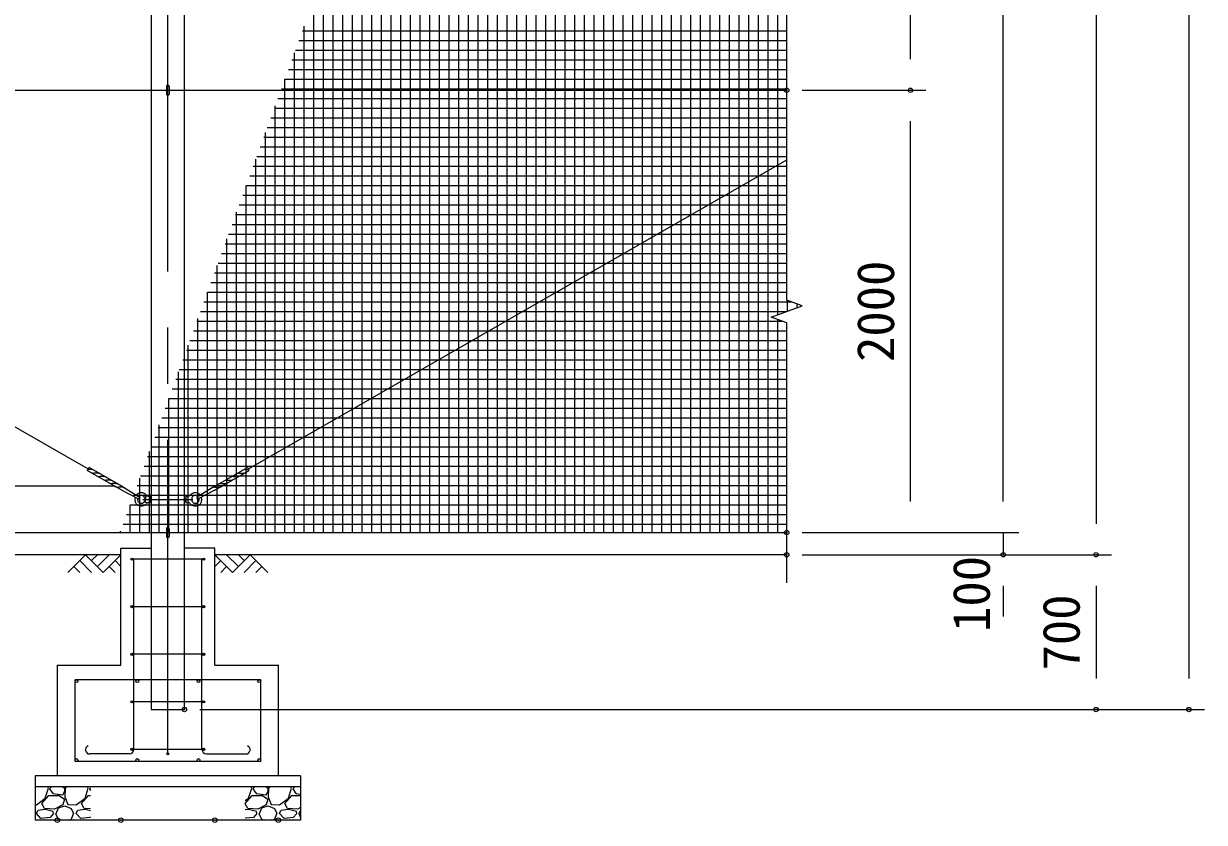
# Model space of a CAD drawing. Units: millimetres, scale not verified. Extents: x -14699 to 14701, y -10394 to 10396.
# Drawn here: x -2296 to 3047, y -2615 to 996 of the extents above; entities that cross this region are included whole.
import ezdxf
from ezdxf.enums import TextEntityAlignment as Align

# ---------------------------------------------------------------- set-up
doc = ezdxf.new("R2010")
doc.units = ezdxf.units.MM
doc.header["$LTSCALE"] = 40
doc.header["$PDMODE"] = 32
doc.header["$PDSIZE"] = 20
doc.linetypes.add('USER1', pattern=[50.8, 31.75, -6.35, 6.35, -6.35])
for name, color, linetype, lineweight in [('0-1_D-STR1', 1, 'Continuous', 25), ('0-2_D-BMK', 2, 'USER1', 13), ('0-3_D-STR3', 3, 'Continuous', 13), ('0-4_D-BGD', 7, 'Continuous', 25), ('0-5_D-STR-DIM', 7, 'Continuous', 13), ('0-8_D-STR-TXT', 7, 'Continuous', 13), ('0-9_D-STR2', 7, 'Continuous', 13), ('0-A_D-DCR-HCH', 7, 'Continuous', 13), ('0-B_D-STR4', 7, 'Continuous', 25)]:
    doc.layers.add(name, color=color, linetype=linetype, lineweight=lineweight)
doc.layers.add('0-7_Defpoints', color=8, linetype='Continuous')
doc.styles.add('ＭＳ ゴシック', font='')
doc.styles.get('ＭＳ ゴシック').set_extended_font_data('MS Gothic')

msp = doc.modelspace()

# ---------------------------------------------------------------- linework, layer by layer
at = {"layer": '0-1_D-STR1'}
msp.add_lwpolyline([(-1568.12, 4694.54), (-1718.12, 4694.54), (-1718.12, -2105.46), (-1568.12, -2105.46)], close=True, dxfattribs=at)
at = {"layer": '0-2_D-BMK'}
for p, q in [((-1643.12, -2156.46), (-1643.12, 4745.54)), ((-1755.62, -1155.46), (-1530.62, -1155.46))]:
    msp.add_line(p, q, dxfattribs=at)
at = {"layer": '0-3_D-STR3'}
for p, q in [((-10820.79, 4043.7), (-2003.81, -1017.18)), ((-1649.12, 711.54), (-1649.12, 677.54)), ((-1637.12, 711.54), (-1637.12, 677.54)), ((-10861.43, 694.54), (1156.88, 694.54)), ((-1278.2, -1017.18), (1156.88, 380.54)), ((-1843.48, -1099.99), (-1999.59, -1010.38)), ((-1438.54, -1099.99), (-1282.43, -1010.38)), ((-1851.44, -1113.86), (-2007.55, -1024.26)), ((-1990.95, -1020.36), (-2005.59, -1020.4)), ((-1963.19, -1036.29), (-1978.45, -1036.33)), ((-1935.44, -1052.22), (-1950.7, -1052.26)), ((-1907.69, -1068.15), (-1922.94, -1068.19)), ((-1430.57, -1113.86), (-1274.47, -1024.26)), ((-1374.33, -1068.15), (-1359.07, -1068.19)), ((-1346.57, -1052.22), (-1331.32, -1052.26)), ((-1318.82, -1036.29), (-1303.57, -1036.33)), ((-1291.07, -1020.36), (-1276.43, -1020.4)), ((-1879.94, -1084.08), (-1895.19, -1084.12)), ((-1852.18, -1100.01), (-1867.44, -1100.05)), ((-1851.44, -1113.86), (-1776.41, -1152.89)), ((-1843.48, -1099.99), (-1771.93, -1145.09)), ((-1438.54, -1099.99), (-1510.08, -1145.09)), ((-1430.57, -1113.86), (-1505.6, -1152.89)), ((-1429.83, -1100.01), (-1414.58, -1100.05)), ((-1402.08, -1084.08), (-1386.83, -1084.12)), ((-1743.9, -1141.96), (-1747.33, -1147.46)), ((-1747.33, -1147.46), (-1747.33, -1163.46)), ((-1743.9, -1168.96), (-1747.33, -1163.46)), ((-1720.9, -1140.46), (-1743.9, -1141.96)), ((-1743.9, -1141.96), (-1743.9, -1155.46)), ((-1743.9, -1168.96), (-1743.9, -1155.46)), ((-1720.9, -1170.46), (-1743.9, -1168.96)), ((-1720.9, -1140.46), (-1720.9, -1170.46)), ((-1720.9, -1147.46), (-1718.12, -1147.46)), ((-1720.9, -1163.46), (-1718.12, -1163.46)), ((-1568.12, -1147.46), (-1561.12, -1147.46)), ((-1568.12, -1163.46), (-1561.12, -1163.46)), ((-1561.12, -1140.46), (-1561.12, -1170.46)), ((-1561.12, -1140.46), (-1553.57, -1140.95)), ((-1561.12, -1170.46), (-1553.57, -1169.97)), ((-1534.68, -1147.46), (-1534.68, -1163.46)), ((-10861.43, -1305.46), (1156.88, -1305.46)), ((-1649.12, -1288.46), (-1649.12, -1322.46)), ((-1637.12, -1288.46), (-1637.12, -1322.46)), ((-1480.62, -1425.46), (-1805.62, -1425.46)), ((-1797.62, -2285.79), (-1797.62, -1425.46)), ((-1643.12, -2305.79), (-1643.12, -1425.46)), ((-1488.62, -2285.79), (-1488.62, -1425.46)), ((-1480.62, -1640.46), (-1805.62, -1640.46)), ((-1480.62, -1855.46), (-1805.62, -1855.46)), ((-1223.12, -1970.46), (-2063.12, -1970.46)), ((-2063.12, -2340.46), (-2063.12, -1970.46)), ((-1223.12, -2340.46), (-1223.12, -1970.46)), ((-1480.62, -2070.46), (-1805.62, -2070.46)), ((-1480.62, -2285.46), (-1805.62, -2285.46)), ((-1223.12, -2340.46), (-2063.12, -2340.46)), ((-1817.62, -2305.79), (-1998.05, -2305.79)), ((-1468.62, -2305.79), (-1288.19, -2305.79))]:
    msp.add_line(p, q, dxfattribs=at)
for centre, radius in [((-1805.62, -1425.46), 5), ((-1480.62, -1425.46), 5), ((-1805.62, -1640.46), 5), ((-1480.62, -1640.46), 5), ((-1805.62, -1855.46), 5), ((-1480.62, -1855.46), 5), ((-2056.62, -1976.96), 6.5), ((-1781.62, -1976.96), 6.5), ((-1504.62, -1976.96), 6.5), ((-1229.62, -1976.96), 6.5), ((-1805.62, -2070.46), 5), ((-1480.62, -2070.46), 5), ((-1805.62, -2285.46), 5), ((-1480.62, -2285.46), 5), ((-2056.62, -2333.96), 6.5), ((-1781.62, -2333.96), 6.5), ((-1643.12, -2305.79), 5), ((-1504.62, -2333.96), 6.5), ((-1229.62, -2333.96), 6.5)]:
    msp.add_circle(centre, radius, dxfattribs=at)
for centre, radius, start, end in [((-1643.12, 711.54), 6, 0, 180), ((-1643.12, 677.54), 6, 180, 0), ((-1905.75, -1073.47), 113.07, 146.08778, 154.20164), ((-1376.27, -1073.47), 113.07, 25.79836, 33.91222), ((-1978.52, -1006.33), 30, 240.14478, 270.14487), ((-1990.87, -1050.36), 30, 57.77405, 90.14486), ((-1950.77, -1022.26), 30, 240.14478, 270.14487), ((-1963.12, -1066.29), 30, 57.77405, 90.14486), ((-1923.02, -1038.19), 30, 240.14359, 270.14341), ((-1935.37, -1082.22), 30, 57.77295, 90.14486), ((-1907.61, -1098.15), 30, 57.77311, 90.14486), ((-1374.4, -1098.15), 30, 89.85514, 122.22689), ((-1346.65, -1082.22), 30, 89.85514, 122.22705), ((-1359, -1038.19), 30, 269.85659, 299.85641), ((-1318.9, -1066.29), 30, 89.85514, 122.22595), ((-1331.24, -1022.26), 30, 269.85513, 299.85522), ((-1291.16, -1050.36), 30, 89.83479, 122.20559), ((-1303.49, -1006.33), 30, 269.85513, 299.85522), ((-1895.27, -1054.12), 30, 240.14478, 270.14487), ((-1867.51, -1070.05), 30, 240.14478, 270.14487), ((-1879.86, -1114.08), 30, 57.77405, 90.14486), ((-1852.11, -1130.01), 30, 57.77295, 90.14342), ((-1429.91, -1130.01), 30, 89.85658, 122.22705), ((-1402.15, -1114.08), 30, 89.85514, 122.22595), ((-1414.5, -1070.05), 30, 269.85513, 299.85522), ((-1386.75, -1054.12), 30, 269.85513, 299.85522), ((-1762.9, -1155.46), 30, 160.09843, 319.66701), ((-1762.9, -1155.46), 30, 40.33299, 140.19046), ((-1762.9, -1155.46), 17.5, 165.58959, 332.79711), ((-1774.17, -1148.99), 4.5, 240.14276, 60.14276), ((-1762.9, -1155.46), 17.5, 27.20289, 134.69931), ((-1729.36, -1126.98), 14, 220.33299, 273.7314), ((-1729.36, -1183.94), 14, 86.2686, 139.66701), ((-1729.36, -1183.94), 14, 86.2686, 139.66701), ((-1552.66, -1126.98), 14, 266.2686, 319.66701), ((-1552.66, -1183.94), 14, 40.33299, 93.7314), ((-1519.12, -1155.46), 30, 39.80954, 139.66701), ((-1519.12, -1155.46), 30, 220.33299, 19.90157), ((-1519.12, -1155.46), 17.5, 45.30069, 152.79711), ((-1519.12, -1155.46), 17.5, 207.20289, 14.41041), ((-1507.84, -1148.99), 4.5, 119.85724, 299.85724), ((-1643.12, -1288.46), 6, 0, 180), ((-1643.12, -1322.46), 6, 180, 0), ((-1997.22, -2287.14), 18.68, 111.66589, 272.52545), ((-1817.62, -2285.79), 20, 270, 0), ((-1468.62, -2285.79), 20, 180, 270), ((-1289.01, -2287.14), 18.68, 267.47455, 68.33411)]:
    msp.add_arc(centre, radius, start, end, dxfattribs=at)
at = {"layer": '0-4_D-BGD'}
for p, q in [((-1855.62, -1405.46), (-8090.12, -1405.46)), ((1156.88, -1405.46), (-1430.62, -1405.46))]:
    msp.add_line(p, q, dxfattribs=at)
at = {"layer": '0-5_D-STR-DIM'}
for p, q in [((2976.88, 4554.54), (2976.88, -1965.46)), ((1716.88, 834.54), (1716.88, 4454.54)), ((2136.88, -1165.46), (2136.88, 4454.54)), ((2556.88, 4454.54), (2556.88, -1265.46)), ((1156.88, -254.16), (1156.88, 2593.23)), ((1226.88, 694.54), (1786.88, 694.54)), ((1226.88, 694.54), (1786.88, 694.54)), ((1716.88, -1165.46), (1716.88, 554.54)), ((1227.36, -279.81), (1156.88, -254.16)), ((1086.41, -331.11), (1227.36, -279.81)), ((1156.88, -356.77), (1086.41, -331.11)), ((1156.88, -1533.06), (1156.88, -356.77)), ((2136.88, -1165.46), (2136.88, -1025.46)), ((1226.88, -1305.46), (1786.88, -1305.46)), ((1226.88, -1305.46), (2206.88, -1305.46)), ((1226.88, -1305.46), (2206.88, -1305.46)), ((2136.88, -1305.46), (2136.88, -1405.46)), ((1226.88, -1405.46), (2206.88, -1405.46)), ((1226.88, -1405.46), (2626.88, -1405.46)), ((1226.88, -1405.46), (2626.88, -1405.46)), ((2136.88, -1545.46), (2136.88, -1685.46)), ((2556.88, -1545.46), (2556.88, -1965.46)), ((-1498.12, -2105.46), (2626.88, -2105.46)), ((-1498.12, -2105.46), (3046.88, -2105.46))]:
    msp.add_line(p, q, dxfattribs=at)
at = {"layer": '0-7_Defpoints'}
for p in [(1156.88, 694.54), (1716.88, 694.54), (1156.88, -1305.46), (1156.88, -1405.46), (2136.88, -1405.46), (2556.88, -1405.46), (-1568.12, -2105.46), (2556.88, -2105.46), (2976.88, -2105.46), (-2143.12, -2605.46), (-1855.62, -2605.46), (-1430.62, -2605.46), (-1143.12, -2605.46)]:
    msp.add_point(p, dxfattribs=at)
at = {"layer": '0-8_D-STR-TXT'}
msp.add_lwpolyline([(-3798.49, -1094.56), (-2161.54, -1094.56), (-1882.32, -1094.56)], dxfattribs=at)
at = {"layer": '0-9_D-STR2'}
for p, q in [((286.31, -1305.46), (286.31, 4590.45)), ((330.06, -1305.46), (330.06, 4594.54)), ((373.81, -1305.46), (373.81, 4594.54)), ((417.56, -1305.46), (417.56, 4594.54)), ((461.31, -1305.46), (461.31, 4594.54)), ((505.06, -1305.46), (505.06, 4594.54)), ((548.81, -1305.46), (548.81, 4594.54)), ((592.56, -1305.46), (592.56, 4594.54)), ((636.31, -1305.46), (636.31, 4594.54)), ((680.06, -1305.46), (680.06, 4594.54)), ((723.81, -1305.46), (723.81, 4594.54)), ((767.56, -1305.46), (767.56, 4594.54)), ((811.31, -1305.46), (811.31, 4594.54)), ((855.06, -1305.46), (855.06, 4594.54)), ((898.81, -1305.46), (898.81, 4594.54)), ((942.56, -1305.46), (942.56, 4594.54)), ((986.31, -1305.46), (986.31, 4594.54)), ((1030.06, -1305.46), (1030.06, 4594.54)), ((1073.81, -1305.46), (1073.81, 4594.54)), ((242.56, -1305.46), (242.56, 4470.25)), ((198.81, -1305.46), (198.81, 4350.04)), ((155.06, -1305.46), (155.06, 4229.84)), ((111.31, -1305.46), (111.31, 4109.64)), ((67.56, -1305.46), (67.56, 3989.44)), ((23.81, -1305.46), (23.81, 3869.24)), ((-19.94, -1305.46), (-19.94, 3749.03)), ((-63.69, -1305.46), (-63.69, 3628.83)), ((-107.44, -1305.46), (-107.44, 3508.63)), ((-151.19, -1305.46), (-151.19, 3388.43)), ((-194.94, -1305.46), (-194.94, 3268.22)), ((-238.69, -1305.46), (-238.69, 3148.02)), ((-282.44, -1305.46), (-282.44, 3027.82)), ((-326.19, -1305.46), (-326.19, 2907.62)), ((-369.94, -1305.46), (-369.94, 2787.42)), ((-413.69, -1305.46), (-413.69, 2667.21)), ((1117.56, -319.78), (1117.56, 2607.55)), ((-457.44, -1305.46), (-457.44, 2547.01)), ((-501.19, -1305.46), (-501.19, 2426.81)), ((-544.94, -1305.46), (-544.94, 2306.61)), ((-588.69, -1305.46), (-588.69, 2186.41)), ((-632.44, -1305.46), (-632.44, 2066.2)), ((-676.19, -1305.46), (-676.19, 1946)), ((-719.94, -1305.46), (-719.94, 1825.8)), ((-763.69, -1305.46), (-763.69, 1705.6)), ((-807.44, -1305.46), (-807.44, 1585.39)), ((-851.19, -1305.46), (-851.19, 1465.19)), ((-894.94, -1305.46), (-894.94, 1344.99)), ((-938.69, -1305.46), (-938.69, 1224.79)), ((-982.44, -1305.46), (-982.44, 1104.59)), ((-1033.88, 963.27), (1156.88, 963.27)), ((-1026.19, -1305.46), (-1026.19, 984.38)), ((-1049.8, 919.52), (1156.88, 919.52)), ((-1069.94, -1305.46), (-1069.94, 864.18)), ((-1065.72, 875.77), (1156.88, 875.77)), ((-1081.65, 832.02), (1156.88, 832.02)), ((-1097.57, 788.27), (1156.88, 788.27)), ((-1129.42, 700.77), (1156.88, 700.77)), ((-1113.69, -1305.46), (-1113.69, 743.98)), ((-1113.5, 744.52), (1156.88, 744.52)), ((-1145.34, 657.02), (1156.88, 657.02)), ((-1161.27, 613.27), (1156.88, 613.27)), ((-1157.44, -1305.46), (-1157.44, 623.78)), ((-1177.19, 569.52), (1156.88, 569.52)), ((-1209.04, 482.02), (1156.88, 482.02)), ((-1201.19, -1305.46), (-1201.19, 503.58)), ((-1193.11, 525.77), (1156.88, 525.77)), ((-1224.96, 438.27), (1156.88, 438.27)), ((-1244.94, -1305.46), (-1244.94, 383.37)), ((-1240.88, 394.52), (1156.88, 394.52)), ((-1256.81, 350.77), (1156.88, 350.77)), ((-1272.73, 307.02), (1156.88, 307.02)), ((-1304.58, 219.52), (1156.88, 219.52)), ((-1288.69, -1305.46), (-1288.69, 263.17)), ((-1288.66, 263.27), (1156.88, 263.27)), ((-1320.5, 175.77), (1156.88, 175.77)), ((-1336.43, 132.02), (1156.88, 132.02)), ((-1332.44, -1305.46), (-1332.44, 142.97)), ((-1352.35, 88.27), (1156.88, 88.27)), ((-1384.2, 0.77), (1156.88, 0.77)), ((-1376.19, -1305.46), (-1376.19, 22.77)), ((-1368.27, 44.52), (1156.88, 44.52)), ((-1400.12, -42.98), (1156.88, -42.98)), ((-1419.94, -1305.46), (-1419.94, -97.44)), ((-1416.05, -86.73), (1156.88, -86.73)), ((-1431.97, -130.48), (1156.88, -130.48)), ((-1447.89, -174.23), (1156.88, -174.23)), ((-1479.74, -261.73), (1177.7, -261.73)), ((-1463.82, -217.98), (1156.88, -217.98)), ((-1463.69, -1305.46), (-1463.69, -217.64)), ((1161.31, -303.85), (1161.31, -255.77)), ((-1495.66, -305.48), (1156.82, -305.48)), ((1205.06, -287.93), (1205.06, -271.69)), ((-1511.59, -349.23), (1136.19, -349.23)), ((-1507.44, -1305.46), (-1507.44, -337.84)), ((1117.56, -1305.46), (1117.56, -342.45)), ((-1527.51, -392.98), (1156.88, -392.98)), ((-1559.36, -480.48), (1156.88, -480.48)), ((-1551.19, -1305.46), (-1551.19, -458.04)), ((-1543.44, -436.73), (1156.88, -436.73)), ((-1575.28, -524.23), (1156.88, -524.23)), ((-1594.94, -1305.46), (-1594.94, -578.24)), ((-1591.21, -567.98), (1156.88, -567.98)), ((-1607.13, -611.73), (1156.88, -611.73)), ((-1623.05, -655.48), (1156.88, -655.48)), ((-1654.9, -742.98), (1156.88, -742.98)), ((-1638.98, -699.23), (1156.88, -699.23)), ((-1638.69, -1305.46), (-1638.69, -698.45)), ((-1670.82, -786.73), (1156.88, -786.73)), ((-1686.75, -830.48), (1156.88, -830.48)), ((-1682.44, -1305.46), (-1682.44, -818.65)), ((-1702.67, -874.23), (1156.88, -874.23)), ((-1726.19, -1305.46), (-1726.19, -938.85)), ((-1718.6, -917.98), (1156.88, -917.98)), ((-1750.44, -1005.48), (1156.88, -1005.48)), ((-1734.52, -961.73), (1156.88, -961.73)), ((-1769.94, -1305.46), (-1769.94, -1059.05)), ((-1766.37, -1049.23), (1156.88, -1049.23)), ((-1782.29, -1092.98), (1156.88, -1092.98)), ((-1798.21, -1136.73), (1156.88, -1136.73)), ((-1830.06, -1224.23), (1156.88, -1224.23)), ((-1814.14, -1180.48), (1156.88, -1180.48)), ((-1813.69, -1305.46), (-1813.69, -1179.25)), ((-1845.99, -1267.98), (1156.88, -1267.98)), ((-1857.44, -1305.46), (-1857.44, -1299.46))]:
    msp.add_line(p, q, dxfattribs=at)
at = {"layer": '0-A_D-DCR-HCH'}
for p, q in [((-2015.25, -1405.46), (-2095.07, -1485.28)), ((-2041.86, -1432.07), (-1988.4, -1485.28)), ((-2015.25, -1405.46), (-1935.43, -1485.28)), ((-1988.65, -1432.07), (-1962.04, -1405.46)), ((-1962.04, -1458.67), (-1908.83, -1405.46)), ((-1935.43, -1485.28), (-1855.62, -1405.46)), ((-1882.22, -1432.07), (-1855.62, -1458.55)), ((-1350.8, -1485.28), (-1430.62, -1405.46)), ((-1404.01, -1432.07), (-1430.62, -1458.55)), ((-1324.19, -1458.67), (-1377.4, -1405.46)), ((-1270.98, -1405.46), (-1350.8, -1485.28)), ((-1297.45, -1432.21), (-1324.19, -1405.46)), ((-1244.37, -1432.07), (-1297.83, -1485.28)), ((-1270.98, -1405.46), (-1191.16, -1485.28)), ((-2068.46, -1458.67), (-2041.74, -1485.28)), ((-1908.83, -1458.67), (-1882.1, -1485.28)), ((-1377.4, -1458.67), (-1404.13, -1485.28)), ((-1217.77, -1458.67), (-1244.5, -1485.28)), ((-2183.33, -2460.45), (-2186.38, -2455.46)), ((-2169.34, -2455.46), (-2177.93, -2464.05)), ((-2109.53, -2464.05), (-2119.34, -2455.46)), ((-2100.3, -2455.46), (-2107.73, -2462.25)), ((-2003.33, -2460.45), (-2006.38, -2455.46)), ((-1263.33, -2460.45), (-1266.38, -2455.46)), ((-1249.34, -2455.46), (-1257.93, -2464.05)), ((-1189.53, -2464.05), (-1199.34, -2455.46)), ((-1180.3, -2455.46), (-1187.73, -2462.25)), ((-1083.33, -2460.45), (-1086.38, -2455.46)), ((-1069.34, -2455.46), (-1077.93, -2464.05)), ((-2237.33, -2536.05), (-2197.73, -2505.45)), ((-2213.93, -2530.65), (-2181.53, -2494.65)), ((-2197.73, -2505.45), (-2183.33, -2460.45)), ((-2181.53, -2494.65), (-2134.73, -2494.65)), ((-2177.93, -2464.05), (-2163.53, -2485.65)), ((-2163.53, -2485.65), (-2118.53, -2491.05)), ((-2134.73, -2494.65), (-2111.33, -2510.85)), ((-2118.53, -2491.05), (-2109.53, -2474.85)), ((-2111.33, -2510.85), (-2118.53, -2536.05)), ((-2107.73, -2462.25), (-2109.53, -2500.05)), ((-2109.53, -2474.85), (-2109.53, -2464.05)), ((-2109.53, -2500.05), (-2095.13, -2534.25)), ((-2057.33, -2536.05), (-2017.73, -2505.45)), ((-2033.93, -2530.65), (-2001.53, -2494.65)), ((-2017.73, -2505.45), (-2003.33, -2460.45)), ((-2001.53, -2494.65), (-1993.12, -2494.65)), ((-1993.12, -2459.24), (-1997.93, -2464.05)), ((-1997.93, -2464.05), (-1993.12, -2471.27)), ((-1293.12, -2529.75), (-1261.53, -2494.65)), ((-1293.12, -2517.34), (-1277.73, -2505.45)), ((-1277.73, -2505.45), (-1263.33, -2460.45)), ((-1261.53, -2494.65), (-1214.73, -2494.65)), ((-1257.93, -2464.05), (-1243.53, -2485.65)), ((-1243.53, -2485.65), (-1198.53, -2491.05)), ((-1214.73, -2494.65), (-1191.33, -2510.85)), ((-1198.53, -2491.05), (-1189.53, -2474.85)), ((-1191.33, -2510.85), (-1198.53, -2536.05)), ((-1187.73, -2462.25), (-1189.53, -2500.05)), ((-1189.53, -2474.85), (-1189.53, -2464.05)), ((-1189.53, -2500.05), (-1175.13, -2534.25)), ((-1137.33, -2536.05), (-1097.73, -2505.45)), ((-1113.93, -2530.65), (-1081.53, -2494.65)), ((-1097.73, -2505.45), (-1083.33, -2460.45)), ((-1081.53, -2494.65), (-1043.12, -2494.65)), ((-1077.93, -2464.05), (-1063.53, -2485.65)), ((-1063.53, -2485.65), (-1043.12, -2488.1)), ((-2243.12, -2535.77), (-2237.33, -2536.05)), ((-2237.33, -2575.65), (-2231.93, -2561.25)), ((-2197.73, -2557.65), (-2231.93, -2561.25)), ((-2201.33, -2552.25), (-2213.93, -2530.65)), ((-2156.33, -2555.85), (-2201.33, -2552.25)), ((-2161.73, -2566.65), (-2197.73, -2557.65)), ((-2118.53, -2536.05), (-2156.33, -2555.85)), ((-2149.13, -2575.65), (-2138.33, -2550.45)), ((-2138.33, -2550.45), (-2109.53, -2541.45)), ((-2109.53, -2541.45), (-2080.73, -2552.25)), ((-2095.13, -2534.25), (-2057.33, -2536.05)), ((-2080.73, -2552.25), (-2069.93, -2575.65)), ((-2057.33, -2575.65), (-2051.93, -2561.25)), ((-2017.73, -2557.65), (-2051.93, -2561.25)), ((-2021.33, -2552.25), (-2033.93, -2530.65)), ((-1993.12, -2554.51), (-2021.33, -2552.25)), ((-1993.12, -2563.8), (-2017.73, -2557.65)), ((-1281.33, -2552.25), (-1293.12, -2532.04)), ((-1277.73, -2557.65), (-1293.12, -2559.27)), ((-1236.33, -2555.85), (-1281.33, -2552.25)), ((-1241.73, -2566.65), (-1277.73, -2557.65)), ((-1198.53, -2536.05), (-1236.33, -2555.85)), ((-1229.13, -2575.65), (-1218.33, -2550.45)), ((-1218.33, -2550.45), (-1189.53, -2541.45)), ((-1189.53, -2541.45), (-1160.73, -2552.25)), ((-1175.13, -2534.25), (-1137.33, -2536.05)), ((-1160.73, -2552.25), (-1149.93, -2575.65)), ((-1137.33, -2575.65), (-1131.93, -2561.25)), ((-1097.73, -2557.65), (-1131.93, -2561.25)), ((-1101.33, -2552.25), (-1113.93, -2530.65)), ((-1056.33, -2555.85), (-1101.33, -2552.25)), ((-1061.73, -2566.65), (-1097.73, -2557.65)), ((-1043.12, -2548.93), (-1056.33, -2555.85)), ((-1049.13, -2575.65), (-1043.12, -2561.62)), ((-2234.17, -2605.46), (-2243.12, -2604.72)), ((-2217.53, -2597.25), (-2237.33, -2575.65)), ((-2176.13, -2593.65), (-2217.53, -2597.25)), ((-2159.93, -2575.65), (-2176.13, -2593.65)), ((-2172.53, -2604.45), (-2174.89, -2605.46)), ((-2169.49, -2605.46), (-2172.53, -2604.45)), ((-2159.93, -2575.65), (-2161.73, -2566.65)), ((-2150.93, -2575.65), (-2140.13, -2600.85)), ((-2140.13, -2600.85), (-2124.45, -2605.46)), ((-2094.62, -2605.46), (-2078.93, -2600.85)), ((-2078.93, -2600.85), (-2069.93, -2575.65)), ((-2066.33, -2604.45), (-2067.44, -2605.46)), ((-2054.17, -2605.46), (-2066.33, -2604.45)), ((-2037.53, -2597.25), (-2057.33, -2575.65)), ((-1996.13, -2593.65), (-2037.53, -2597.25)), ((-1993.12, -2590.3), (-1996.13, -2593.65)), ((-1993.12, -2604.7), (-1994.89, -2605.46)), ((-1256.13, -2593.65), (-1293.12, -2596.87)), ((-1239.93, -2575.65), (-1256.13, -2593.65)), ((-1252.53, -2604.45), (-1254.89, -2605.46)), ((-1249.49, -2605.46), (-1252.53, -2604.45)), ((-1239.93, -2575.65), (-1241.73, -2566.65)), ((-1230.93, -2575.65), (-1220.13, -2600.85)), ((-1220.13, -2600.85), (-1204.45, -2605.46)), ((-1174.62, -2605.46), (-1158.93, -2600.85)), ((-1158.93, -2600.85), (-1149.93, -2575.65)), ((-1146.33, -2604.45), (-1147.44, -2605.46)), ((-1134.17, -2605.46), (-1146.33, -2604.45)), ((-1117.53, -2597.25), (-1137.33, -2575.65)), ((-1076.13, -2593.65), (-1117.53, -2597.25)), ((-1059.93, -2575.65), (-1076.13, -2593.65)), ((-1072.53, -2604.45), (-1074.89, -2605.46)), ((-1069.49, -2605.46), (-1072.53, -2604.45)), ((-1059.93, -2575.65), (-1061.73, -2566.65)), ((-1050.93, -2575.65), (-1043.12, -2593.88))]:
    msp.add_line(p, q, dxfattribs=at)
at = {"layer": '0-B_D-STR4'}
for p, q in [((-1855.62, -1905.46), (-1855.62, -1375.46)), ((-1855.62, -1375.46), (-1718.12, -1375.46)), ((-1430.62, -1375.46), (-1568.12, -1375.46)), ((-1430.62, -1905.46), (-1430.62, -1375.46)), ((-2143.12, -2405.46), (-2143.12, -1905.46)), ((-2143.12, -1905.46), (-1855.62, -1905.46)), ((-1430.62, -1905.46), (-1143.12, -1905.46)), ((-1143.12, -2405.46), (-1143.12, -1905.46)), ((-1043.12, -2405.46), (-2243.12, -2405.46)), ((-2243.12, -2405.46), (-2243.12, -2605.46)), ((-1043.12, -2455.46), (-2243.12, -2455.46)), ((-1043.12, -2405.46), (-1043.12, -2605.46)), ((-1043.12, -2605.46), (-2243.12, -2605.46))]:
    msp.add_line(p, q, dxfattribs=at)

# ---------------------------------------------------------------- texts
at = {"layer": '0-5_D-STR-DIM', "style": 'ＭＳ ゴシック'}
for s, p in [('2000', (1693.27, -533.84)), ('100', (2126.85, -1754.46)), ('700', (2533.27, -1928.71))]:
    msp.add_text(s, height=168.3, rotation=90, dxfattribs=at).set_placement(p, align=Align.BOTTOM_LEFT)

doc.saveas('drawing.dxf')
